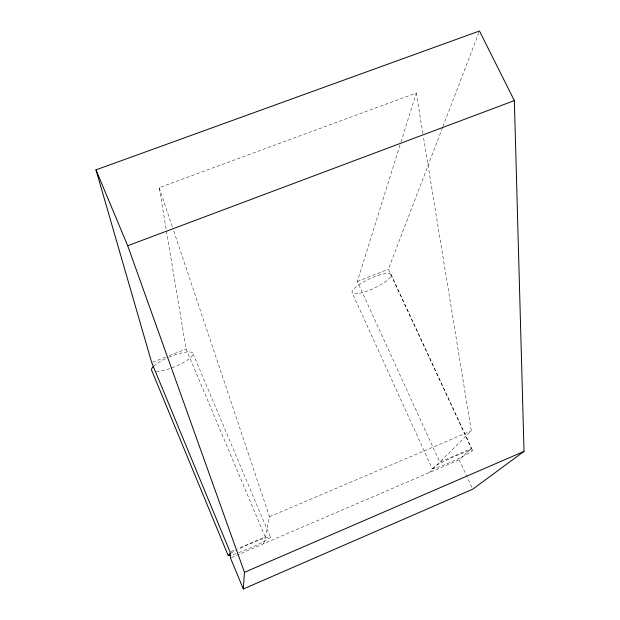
<?xml version="1.0" encoding="UTF-8"?>
<svg xmlns="http://www.w3.org/2000/svg" width="620" height="620" viewBox="0 0 620 620"><rect width="100%" height="100%" fill="white"/><g stroke="black" fill="none" stroke-linecap="round" stroke-linejoin="round"><path stroke-width="0.46" stroke-dasharray="3.1 2.33" d="M263.702 543.701L269.514 516.731L173.344 229.834M442.541 127.557L388.368 269.227L471.44 448.516L439.782 462.086L357.291 281.488L400.683 142.879M400.969 141.949L416.299 92.977L159.216 187.666L186.108 349.029L265.166 536.904L237.94 548.576M432.186 468.635L436.899 465.085A22.149 1.798 -24.3 0 1 465.767 451.949L469.247 450.786A22.149 1.798 -24.3 0 1 463.404 456.126L458.738 458.436A22.149 1.798 -24.3 0 1 433.31 468.635L432.186 468.635L352.23 292.88M442.889 126.65L479.462 31M429.094 472.673L471.308 430.838L423.289 135.927M231.361 557.589L459.141 459.776L471.44 448.516M230.919 551.583L234.43 550.079M269.514 516.731L471.308 430.838M152.59 362.251L165.819 357.035M169.345 355.64L186.108 349.029M357.291 281.488L388.368 269.227M391.042 274.551L472.486 450.314M459.141 459.776L471.89 487.467M193.053 353.671L270.46 537.23M159.216 187.666L173.042 228.912M416.299 92.977L423.135 134.974M168.795 357.267A22.335 5.51 -22.2 0 1 192.068 352.462A22.335 5.51 -22.2 0 1 181.428 363.63A22.335 5.51 -22.2 0 1 155.108 371.628M153.582 366.288A22.335 5.51 -22.2 0 1 168.012 357.601M238.739 552.614A23.072 1.914 -23.4 0 0 263.95 541.469L267.367 539.586A23.072 1.914 -23.4 0 0 267.918 537.277L264.647 538.238A23.072 1.914 -23.4 0 0 238.762 548.995M236.034 553.598A23.072 1.914 -23.4 0 1 231.035 555.179M230.896 553.149A23.072 1.914 -23.4 0 1 237.173 549.769M359.553 293.306A21.475 5.192 -24.9 0 0 391.011 276.055A21.475 5.192 -24.9 0 0 364.204 281.55A21.475 5.192 -24.9 0 0 359.553 293.306"/><path stroke-width="0.93" d="M243.311 589L244.474 572.33L127.697 245.737L95.976 169.865L479.462 31L514.352 100.603L524.024 451.391L472.688 489.203L243.311 589L230.485 557.969L230.036 551.955L151.706 362.599L95.976 169.865M230.291 555.326L228.113 555.396L230.167 553.637M244.474 572.33L524.024 451.391M127.697 245.737L514.352 100.603M228.113 555.396L151.559 370.086A22.335 5.51 -22.2 0 1 153.582 366.288"/></g></svg>
